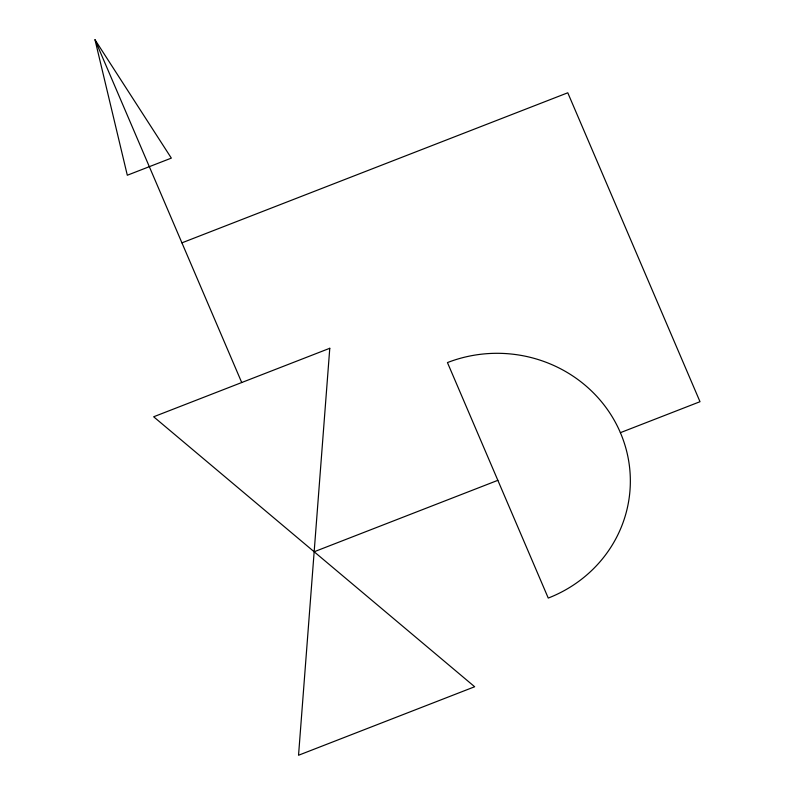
<?xml version="1.0" encoding="UTF-8"?>
<svg xmlns="http://www.w3.org/2000/svg" width="795" height="795" viewBox="0 0 795 795"><rect width="100%" height="100%" fill="white"/><g stroke="black" fill="none" stroke-linecap="round" stroke-linejoin="round"><path stroke-width="1.19" d="M181.926 242.843L567.779 92.786L700.007 401.704L620.388 432.669A132.527 127.001 3.8 0 0 447.446 362.58L548.252 598.069A132.527 127.001 3.8 0 0 620.388 432.669M314.164 551.76L497.849 480.329M94.993 39.75L171.342 158.116L127.309 175.238L94.993 39.75L241.72 382.524M329.776 348.28L298.542 755.25L474.665 686.751L153.654 416.779L329.776 348.28"/></g></svg>
